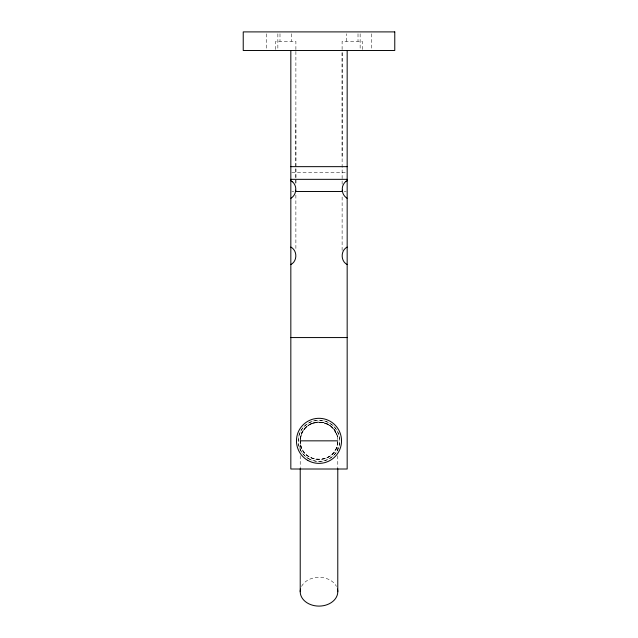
<?xml version="1.0" encoding="UTF-8"?>
<svg xmlns="http://www.w3.org/2000/svg" width="638" height="638" viewBox="0 0 638 638"><rect width="100%" height="100%" fill="white"/><g stroke="black" fill="none" stroke-linecap="round" stroke-linejoin="round"><path stroke-width="0.48" stroke-dasharray="3.19 2.39" d="M295.888 49.573L295.896 41.287L275.712 41.287L275.712 50.49M295.888 51.471L295.873 184.207M342.112 250.407L342.127 195.076M342.127 184.207L342.112 51.471L342.127 157.53M346.37 41.287L346.394 33.774M337.757 441.711C337.358 464.99 300.642 464.99 300.243 441.711M337.733 441.616C337.382 465.102 300.618 465.102 300.267 441.616M300.275 439.391C301.303 416.845 336.697 416.845 337.725 439.391M300.378 439.135C301.551 417.18 335.612 416.654 337.638 438.521M300.362 438.521L302.627 431.647M301.543 433.928C303.792 428.433 308.632 424.134 314.39 422.635M304.023 429.51L305.722 427.564M309.797 424.469C315.427 421.335 322.573 421.335 328.203 424.469M291.821 172.372L346.179 172.372M291.821 191.512L293.799 191.512M344.201 191.512L346.179 191.512M325.914 423.385L332.278 427.564L336.457 433.928L335.373 431.647M291.606 33.774L291.63 41.287M342.112 49.573L342.104 41.287L362.288 41.287L362.288 50.49M295.873 124.338L295.888 183.943M371.763 33.822L371.763 49.549M360.143 33.822L360.143 49.549M358.014 33.774L358.014 41.287M337.781 441.831L337.781 450.763M337.781 455.731L337.781 467.638M300.219 440.842L300.219 450.763M300.219 455.731L300.219 467.638M295.873 195.076L295.888 250.407M279.986 33.774L279.986 41.287M277.857 33.822L277.857 49.549M266.237 33.822L266.237 49.549M301.543 586.418A18.781 14.387 0 0 1 319 577.334A18.781 14.387 0 0 1 336.457 586.418M337.701 442.525A18.781 18.781 0 0 1 309.127 456.816A18.781 18.781 0 0 1 309.127 424.868A18.781 18.781 0 0 1 337.701 439.151M307.691 458.052A20.847 20.48 0 0 0 339.823 441.855A20.847 20.48 0 0 0 309.486 422.619A20.847 20.48 0 0 0 307.691 458.052M308.672 458.73A20.655 20.655 0 0 0 339.655 440.842A20.655 20.655 0 0 0 308.672 422.954A20.655 20.655 0 0 0 308.672 458.73"/><path stroke-width="0.96" d="M295.873 190.22L295.681 191.512L342.319 191.512L342.127 190.22M346.139 181.352L347.168 180.674M290.832 264.571C297.507 261.141 297.483 250.487 290.832 247.066M347.168 247.066C340.517 250.487 340.493 261.141 347.168 264.571M290.832 166.654L347.168 166.654M290.832 179.334L347.168 179.334M290.832 337.566L347.168 337.566M300.219 440.842L337.781 440.842M290.832 180.674L292.475 181.846M347.168 50.49L347.168 469.01L290.832 469.01L290.832 50.49M337.781 468.635L337.781 591.713M300.219 468.635L300.219 591.713M337.462 589.097A18.781 14.387 0 0 1 319 606.1A18.781 14.387 0 0 1 300.538 589.097M292.595 181.79A17.625 12.457 0 0 1 295.681 190.204M295.482 191.496A15.256 10.79 0 0 1 290.984 198.282M347.016 198.282A15.256 10.79 0 0 1 342.518 191.496M342.391 190.196A17.218 12.178 0 0 1 345.979 181.256M394.77 31.9L243.23 31.9L243.23 50.49L394.77 50.49L394.77 31.9M307.731 460.357A22.529 22.529 0 0 0 341.529 440.842A22.529 22.529 0 0 0 307.731 421.327A22.529 22.529 0 0 0 307.731 460.357"/></g></svg>
